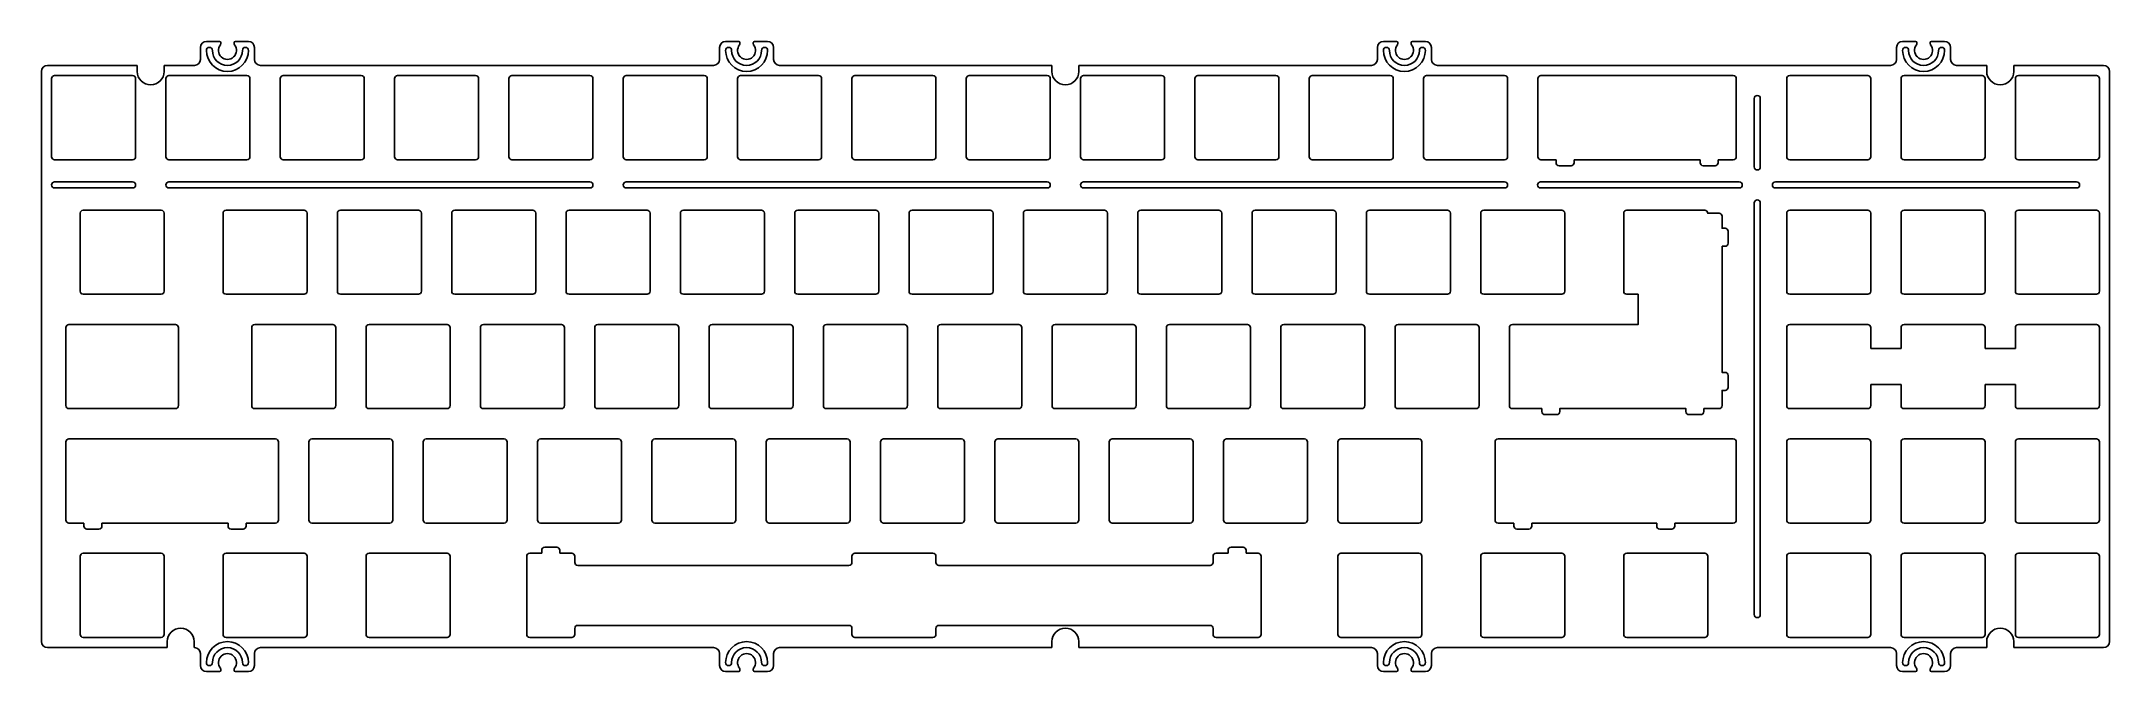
# Model space of a CAD drawing. Header units: millimetres. Extents: x 2421 to 2766, y 1745 to 1850.
import ezdxf

# ---------------------------------------------------------------- set-up
doc = ezdxf.new("R2010")
doc.units = ezdxf.units.MM

msp = doc.modelspace()

# ---------------------------------------------------------------- linework, layer by layer
for p, q in [((2447.9, 1849.17), (2447.9, 1847.17)), ((2451.08, 1850.17), (2448.9, 1850.17)), ((2449.4, 1849.17), (2449.4, 1849.17)), ((2451.28, 1849.75), (2451.28, 1849.97)), ((2453.52, 1849.75), (2453.52, 1849.97)), ((2453.72, 1850.17), (2455.9, 1850.17)), ((2455.4, 1849.17), (2455.4, 1849.17)), ((2456.9, 1849.17), (2456.9, 1847.17)), ((2534.4, 1849.17), (2534.4, 1847.17)), ((2537.58, 1850.17), (2535.4, 1850.17)), ((2535.9, 1849.17), (2535.9, 1849.17)), ((2537.78, 1849.75), (2537.78, 1849.97)), ((2540.02, 1849.75), (2540.02, 1849.97)), ((2540.22, 1850.17), (2542.4, 1850.17)), ((2541.9, 1849.17), (2541.9, 1849.17)), ((2543.4, 1849.17), (2543.4, 1847.17)), ((2644, 1849.17), (2644, 1847.17)), ((2647.18, 1850.17), (2645, 1850.17)), ((2645.5, 1849.17), (2645.5, 1849.17)), ((2647.38, 1849.75), (2647.38, 1849.97)), ((2649.62, 1849.75), (2649.62, 1849.97)), ((2649.82, 1850.17), (2652, 1850.17)), ((2651.5, 1849.17), (2651.5, 1849.17)), ((2653, 1849.17), (2653, 1847.17)), ((2730.5, 1849.17), (2730.5, 1847.17)), ((2733.68, 1850.17), (2731.5, 1850.17)), ((2732, 1849.17), (2732, 1849.17)), ((2733.88, 1849.75), (2733.88, 1849.97)), ((2736.12, 1849.75), (2736.12, 1849.97)), ((2736.32, 1850.17), (2738.5, 1850.17)), ((2738, 1849.17), (2738, 1849.17)), ((2739.5, 1849.17), (2739.5, 1847.17)), ((2421.4, 1845.17), (2421.4, 1750.22)), ((2422.4, 1846.17), (2437.37, 1846.17)), ((2423.1, 1830.97), (2423.1, 1843.97)), ((2423.6, 1844.47), (2436.6, 1844.47)), ((2437.1, 1843.97), (2437.1, 1830.97)), ((2437.37, 1845.17), (2437.37, 1846.17)), ((2441.87, 1846.17), (2446.9, 1846.17)), ((2441.87, 1845.17), (2441.87, 1846.17)), ((2442.15, 1830.97), (2442.15, 1843.97)), ((2442.65, 1844.47), (2455.65, 1844.47)), ((2456.15, 1843.97), (2456.15, 1830.97)), ((2457.9, 1846.17), (2533.4, 1846.17)), ((2461.2, 1830.97), (2461.2, 1843.97)), ((2461.7, 1844.47), (2474.7, 1844.47)), ((2475.2, 1843.97), (2475.2, 1830.97)), ((2480.25, 1830.97), (2480.25, 1843.97)), ((2480.75, 1844.47), (2493.75, 1844.47)), ((2494.25, 1843.97), (2494.25, 1830.97)), ((2499.3, 1830.97), (2499.3, 1843.97)), ((2499.8, 1844.47), (2512.8, 1844.47)), ((2513.3, 1843.97), (2513.3, 1830.97)), ((2518.35, 1830.97), (2518.35, 1843.97)), ((2518.85, 1844.47), (2531.85, 1844.47)), ((2532.35, 1843.97), (2532.35, 1830.97)), ((2537.4, 1830.97), (2537.4, 1843.97)), ((2537.9, 1844.47), (2550.9, 1844.47)), ((2544.4, 1846.17), (2589.77, 1846.17)), ((2551.4, 1843.97), (2551.4, 1830.97)), ((2556.45, 1830.97), (2556.45, 1843.97)), ((2556.95, 1844.47), (2569.95, 1844.47)), ((2570.45, 1843.97), (2570.45, 1830.97)), ((2575.5, 1830.97), (2575.5, 1843.97)), ((2576, 1844.47), (2589, 1844.47)), ((2589.5, 1843.97), (2589.5, 1830.97)), ((2589.77, 1845.17), (2589.77, 1846.17)), ((2594.27, 1846.17), (2643, 1846.17)), ((2594.27, 1845.17), (2594.27, 1846.17)), ((2594.55, 1830.97), (2594.55, 1843.97)), ((2595.05, 1844.47), (2608.05, 1844.47)), ((2608.55, 1843.97), (2608.55, 1830.97)), ((2613.6, 1830.97), (2613.6, 1843.97)), ((2614.1, 1844.47), (2627.1, 1844.47)), ((2627.6, 1843.97), (2627.6, 1830.97)), ((2632.65, 1830.97), (2632.65, 1843.97)), ((2633.15, 1844.47), (2646.15, 1844.47)), ((2646.65, 1843.97), (2646.65, 1830.97)), ((2651.7, 1830.97), (2651.7, 1843.97)), ((2652.2, 1844.47), (2665.2, 1844.47)), ((2654, 1846.17), (2729.5, 1846.17)), ((2665.7, 1843.97), (2665.7, 1830.97)), ((2670.75, 1830.97), (2670.75, 1843.97)), ((2671.25, 1844.47), (2703.3, 1844.47)), ((2703.8, 1843.97), (2703.8, 1830.97)), ((2712.2, 1830.97), (2712.2, 1843.97)), ((2712.7, 1844.47), (2725.7, 1844.47)), ((2726.2, 1843.97), (2726.2, 1830.97)), ((2731.25, 1830.97), (2731.25, 1843.97)), ((2731.75, 1844.47), (2744.75, 1844.47)), ((2740.5, 1846.17), (2745.52, 1846.17)), ((2745.25, 1843.97), (2745.25, 1830.97)), ((2745.52, 1845.17), (2745.52, 1846.17)), ((2750.02, 1846.17), (2765, 1846.17)), ((2750.02, 1845.17), (2750.02, 1846.17)), ((2750.3, 1830.97), (2750.3, 1843.97)), ((2750.8, 1844.47), (2763.8, 1844.47)), ((2764.3, 1843.97), (2764.3, 1830.97)), ((2766, 1750.22), (2766, 1845.17)), ((2706.8, 1840.67), (2706.8, 1829.27)), ((2707.3, 1841.17), (2707.3, 1841.17)), ((2707.8, 1840.67), (2707.8, 1829.27)), ((2436.6, 1830.47), (2423.6, 1830.47)), ((2455.65, 1830.47), (2442.65, 1830.47)), ((2474.7, 1830.47), (2461.7, 1830.47)), ((2493.75, 1830.47), (2480.75, 1830.47)), ((2512.8, 1830.47), (2499.8, 1830.47)), ((2531.85, 1830.47), (2518.85, 1830.47)), ((2550.9, 1830.47), (2537.9, 1830.47)), ((2569.95, 1830.47), (2556.95, 1830.47)), ((2589, 1830.47), (2576, 1830.47)), ((2608.05, 1830.47), (2595.05, 1830.47)), ((2627.1, 1830.47), (2614.1, 1830.47)), ((2646.15, 1830.47), (2633.15, 1830.47)), ((2665.2, 1830.47), (2652.2, 1830.47)), ((2671.25, 1830.47), (2673.77, 1830.47)), ((2673.77, 1829.97), (2673.77, 1830.47)), ((2676.77, 1830.47), (2676.77, 1829.97)), ((2676.77, 1830.47), (2697.77, 1830.47)), ((2697.77, 1829.97), (2697.77, 1830.47)), ((2700.77, 1830.47), (2703.3, 1830.47)), ((2700.77, 1830.47), (2700.77, 1829.97)), ((2725.7, 1830.47), (2712.7, 1830.47)), ((2744.75, 1830.47), (2731.75, 1830.47)), ((2763.8, 1830.47), (2750.8, 1830.47)), ((2423.6, 1826.77), (2436.6, 1826.77)), ((2442.65, 1826.77), (2512.8, 1826.77)), ((2518.85, 1826.77), (2589, 1826.77)), ((2595.05, 1826.77), (2665.2, 1826.77)), ((2704.3, 1826.77), (2671.2, 1826.77)), ((2676.27, 1829.47), (2674.27, 1829.47)), ((2700.27, 1829.47), (2698.27, 1829.47)), ((2707.3, 1828.77), (2707.3, 1828.77)), ((2760.5, 1826.77), (2710.3, 1826.77)), ((2423.1, 1826.27), (2423.1, 1826.27)), ((2436.6, 1825.77), (2423.6, 1825.77)), ((2437.1, 1826.27), (2437.1, 1826.27)), ((2442.15, 1826.27), (2442.15, 1826.27)), ((2512.8, 1825.77), (2442.65, 1825.77)), ((2513.3, 1826.27), (2513.3, 1826.27)), ((2518.35, 1826.27), (2518.35, 1826.27)), ((2518.85, 1825.77), (2589, 1825.77)), ((2589.5, 1826.27), (2589.5, 1826.27)), ((2594.55, 1826.27), (2594.55, 1826.27)), ((2595.05, 1825.77), (2665.2, 1825.77)), ((2665.7, 1826.27), (2665.7, 1826.27)), ((2670.7, 1826.27), (2670.7, 1826.27)), ((2671.2, 1825.77), (2704.3, 1825.77)), ((2704.8, 1826.27), (2704.8, 1826.27)), ((2706.8, 1754.72), (2706.8, 1823.27)), ((2707.3, 1823.77), (2707.3, 1823.77)), ((2707.8, 1823.27), (2707.8, 1754.72)), ((2709.8, 1826.27), (2709.8, 1826.27)), ((2710.3, 1825.77), (2760.5, 1825.77)), ((2761, 1826.27), (2761, 1826.27)), ((2427.86, 1808.57), (2427.86, 1821.57)), ((2428.36, 1822.07), (2441.36, 1822.07)), ((2441.86, 1821.57), (2441.86, 1808.57)), ((2451.67, 1808.57), (2451.67, 1821.57)), ((2452.17, 1822.07), (2465.17, 1822.07)), ((2465.67, 1821.57), (2465.67, 1808.57)), ((2470.72, 1808.57), (2470.72, 1821.57)), ((2471.22, 1822.07), (2484.22, 1822.07)), ((2484.72, 1821.57), (2484.72, 1808.57)), ((2489.77, 1808.57), (2489.77, 1821.57)), ((2490.27, 1822.07), (2503.27, 1822.07)), ((2503.77, 1821.57), (2503.77, 1808.57)), ((2508.82, 1808.57), (2508.82, 1821.57)), ((2509.32, 1822.07), (2522.32, 1822.07)), ((2522.82, 1821.57), (2522.82, 1808.57)), ((2527.87, 1808.57), (2527.87, 1821.57)), ((2528.37, 1822.07), (2541.37, 1822.07)), ((2541.87, 1821.57), (2541.87, 1808.57)), ((2546.92, 1808.57), (2546.92, 1821.57)), ((2547.42, 1822.07), (2560.42, 1822.07)), ((2560.92, 1821.57), (2560.92, 1808.57)), ((2565.97, 1808.57), (2565.97, 1821.57)), ((2566.47, 1822.07), (2579.47, 1822.07)), ((2579.97, 1821.57), (2579.97, 1808.57)), ((2585.02, 1808.57), (2585.02, 1821.57)), ((2585.52, 1822.07), (2598.52, 1822.07)), ((2599.02, 1821.57), (2599.02, 1808.57)), ((2604.07, 1808.57), (2604.07, 1821.57)), ((2604.57, 1822.07), (2617.57, 1822.07)), ((2618.07, 1821.57), (2618.07, 1808.57)), ((2623.12, 1808.57), (2623.12, 1821.57)), ((2623.62, 1822.07), (2636.62, 1822.07)), ((2637.12, 1821.57), (2637.12, 1808.57)), ((2642.17, 1808.57), (2642.17, 1821.57)), ((2642.67, 1822.07), (2655.67, 1822.07)), ((2656.17, 1821.57), (2656.17, 1808.57)), ((2661.22, 1808.57), (2661.22, 1821.57)), ((2661.72, 1822.07), (2674.72, 1822.07)), ((2675.22, 1821.57), (2675.22, 1808.57)), ((2685.04, 1808.57), (2685.04, 1821.57)), ((2685.54, 1822.07), (2698.54, 1822.07)), ((2699.04, 1821.57), (2699.04, 1821.55)), ((2699.04, 1821.55), (2700.92, 1821.55)), ((2701.42, 1819.05), (2701.42, 1821.05)), ((2712.2, 1808.57), (2712.2, 1821.57)), ((2712.7, 1822.07), (2725.7, 1822.07)), ((2726.2, 1821.57), (2726.2, 1808.57)), ((2731.25, 1808.57), (2731.25, 1821.57)), ((2731.75, 1822.07), (2744.75, 1822.07)), ((2745.25, 1821.57), (2745.25, 1808.57)), ((2750.3, 1808.57), (2750.3, 1821.57)), ((2750.8, 1822.07), (2763.8, 1822.07)), ((2764.3, 1821.57), (2764.3, 1808.57)), ((2701.42, 1819.05), (2701.92, 1819.05)), ((2701.42, 1795.05), (2701.42, 1816.05)), ((2701.92, 1816.05), (2701.42, 1816.05)), ((2702.42, 1818.55), (2702.42, 1816.55)), ((2441.36, 1808.07), (2428.36, 1808.07)), ((2465.17, 1808.07), (2452.17, 1808.07)), ((2484.22, 1808.07), (2471.22, 1808.07)), ((2503.27, 1808.07), (2490.27, 1808.07)), ((2522.32, 1808.07), (2509.32, 1808.07)), ((2541.37, 1808.07), (2528.37, 1808.07)), ((2560.42, 1808.07), (2547.42, 1808.07)), ((2579.47, 1808.07), (2566.47, 1808.07)), ((2598.52, 1808.07), (2585.52, 1808.07)), ((2617.57, 1808.07), (2604.57, 1808.07)), ((2636.62, 1808.07), (2623.62, 1808.07)), ((2655.67, 1808.07), (2642.67, 1808.07)), ((2674.72, 1808.07), (2661.72, 1808.07)), ((2685.54, 1808.07), (2687.42, 1808.07)), ((2687.42, 1803.02), (2687.42, 1808.07)), ((2725.7, 1808.07), (2712.7, 1808.07)), ((2744.75, 1808.07), (2731.75, 1808.07)), ((2763.8, 1808.07), (2750.8, 1808.07)), ((2425.48, 1789.52), (2425.48, 1802.52)), ((2425.98, 1803.02), (2443.74, 1803.02)), ((2444.24, 1802.52), (2444.24, 1789.52)), ((2456.44, 1789.52), (2456.44, 1802.52)), ((2456.94, 1803.02), (2469.94, 1803.02)), ((2470.44, 1802.52), (2470.44, 1789.52)), ((2475.49, 1789.52), (2475.49, 1802.52)), ((2475.99, 1803.02), (2488.99, 1803.02)), ((2489.49, 1802.52), (2489.49, 1789.52)), ((2494.54, 1789.52), (2494.54, 1802.52)), ((2495.04, 1803.02), (2508.04, 1803.02)), ((2508.54, 1802.52), (2508.54, 1789.52)), ((2513.59, 1789.52), (2513.59, 1802.52)), ((2514.09, 1803.02), (2527.09, 1803.02)), ((2527.59, 1802.52), (2527.59, 1789.52)), ((2532.64, 1789.52), (2532.64, 1802.52)), ((2533.14, 1803.02), (2546.14, 1803.02)), ((2546.64, 1802.52), (2546.64, 1789.52)), ((2551.69, 1789.52), (2551.69, 1802.52)), ((2552.19, 1803.02), (2565.19, 1803.02)), ((2565.69, 1802.52), (2565.69, 1789.52)), ((2570.74, 1789.52), (2570.74, 1802.52)), ((2571.24, 1803.02), (2584.24, 1803.02)), ((2584.74, 1802.52), (2584.74, 1789.52)), ((2589.79, 1789.52), (2589.79, 1802.52)), ((2590.29, 1803.02), (2603.29, 1803.02)), ((2603.79, 1802.52), (2603.79, 1789.52)), ((2608.84, 1789.52), (2608.84, 1802.52)), ((2609.34, 1803.02), (2622.34, 1803.02)), ((2622.84, 1802.52), (2622.84, 1789.52)), ((2627.89, 1789.52), (2627.89, 1802.52)), ((2628.39, 1803.02), (2641.39, 1803.02)), ((2641.89, 1802.52), (2641.89, 1789.52)), ((2646.94, 1789.52), (2646.94, 1802.52)), ((2647.44, 1803.02), (2660.44, 1803.02)), ((2660.94, 1802.52), (2660.94, 1789.52)), ((2665.99, 1789.52), (2665.99, 1802.52)), ((2666.49, 1803.02), (2687.42, 1803.02)), ((2712.2, 1789.52), (2712.2, 1802.52)), ((2712.7, 1803.02), (2725.7, 1803.02)), ((2726.2, 1799.02), (2726.2, 1802.52)), ((2731.25, 1802.52), (2731.25, 1799.02)), ((2731.75, 1803.02), (2744.75, 1803.02)), ((2745.25, 1802.52), (2745.25, 1799.02)), ((2750.3, 1802.52), (2750.3, 1799.02)), ((2750.8, 1803.02), (2763.8, 1803.02)), ((2764.3, 1802.52), (2764.3, 1789.52)), ((2726.2, 1799.02), (2731.25, 1799.02)), ((2745.25, 1799.02), (2750.3, 1799.02)), ((2701.42, 1795.05), (2701.92, 1795.05)), ((2701.42, 1789.52), (2701.42, 1792.05)), ((2701.92, 1792.05), (2701.42, 1792.05)), ((2702.42, 1794.55), (2702.42, 1792.55)), ((2726.2, 1793.02), (2726.2, 1789.52)), ((2731.25, 1793.02), (2726.2, 1793.02)), ((2731.25, 1789.52), (2731.25, 1793.02)), ((2745.25, 1793.02), (2745.25, 1789.52)), ((2750.3, 1793.02), (2745.25, 1793.02)), ((2750.3, 1789.52), (2750.3, 1793.02)), ((2443.74, 1789.02), (2425.98, 1789.02)), ((2469.94, 1789.02), (2456.94, 1789.02)), ((2488.99, 1789.02), (2475.99, 1789.02)), ((2508.04, 1789.02), (2495.04, 1789.02)), ((2527.09, 1789.02), (2514.09, 1789.02)), ((2546.14, 1789.02), (2533.14, 1789.02)), ((2565.19, 1789.02), (2552.19, 1789.02)), ((2584.24, 1789.02), (2571.24, 1789.02)), ((2603.29, 1789.02), (2590.29, 1789.02)), ((2622.34, 1789.02), (2609.34, 1789.02)), ((2641.39, 1789.02), (2628.39, 1789.02)), ((2660.44, 1789.02), (2647.44, 1789.02)), ((2666.49, 1789.02), (2671.39, 1789.02)), ((2671.39, 1788.52), (2671.39, 1789.02)), ((2674.39, 1789.02), (2674.39, 1788.52)), ((2674.39, 1789.02), (2695.39, 1789.02)), ((2695.39, 1788.52), (2695.39, 1789.02)), ((2698.39, 1789.02), (2700.92, 1789.02)), ((2698.39, 1789.02), (2698.39, 1788.52)), ((2725.7, 1789.02), (2712.7, 1789.02)), ((2744.75, 1789.02), (2731.75, 1789.02)), ((2763.8, 1789.02), (2750.8, 1789.02)), ((2673.89, 1788.02), (2671.89, 1788.02)), ((2697.89, 1788.02), (2695.89, 1788.02)), ((2425.48, 1770.47), (2425.48, 1783.47)), ((2425.98, 1783.97), (2460.41, 1783.97)), ((2460.91, 1783.47), (2460.91, 1770.47)), ((2465.96, 1770.47), (2465.96, 1783.47)), ((2466.46, 1783.97), (2479.46, 1783.97)), ((2479.96, 1783.47), (2479.96, 1770.47)), ((2485.01, 1770.47), (2485.01, 1783.47)), ((2485.51, 1783.97), (2498.51, 1783.97)), ((2499.01, 1783.47), (2499.01, 1770.47)), ((2504.06, 1770.47), (2504.06, 1783.47)), ((2504.56, 1783.97), (2517.56, 1783.97)), ((2518.06, 1783.47), (2518.06, 1770.47)), ((2523.11, 1770.47), (2523.11, 1783.47)), ((2523.61, 1783.97), (2536.61, 1783.97)), ((2537.11, 1783.47), (2537.11, 1770.47)), ((2542.16, 1770.47), (2542.16, 1783.47)), ((2542.66, 1783.97), (2555.66, 1783.97)), ((2556.16, 1783.47), (2556.16, 1770.47)), ((2561.21, 1770.47), (2561.21, 1783.47)), ((2561.71, 1783.97), (2574.71, 1783.97)), ((2575.21, 1783.47), (2575.21, 1770.47)), ((2580.26, 1770.47), (2580.26, 1783.47)), ((2580.76, 1783.97), (2593.76, 1783.97)), ((2594.26, 1783.47), (2594.26, 1770.47)), ((2599.31, 1770.47), (2599.31, 1783.47)), ((2599.81, 1783.97), (2612.81, 1783.97)), ((2613.31, 1783.47), (2613.31, 1770.47)), ((2618.36, 1770.47), (2618.36, 1783.47)), ((2618.86, 1783.97), (2631.86, 1783.97)), ((2632.36, 1783.47), (2632.36, 1770.47)), ((2637.41, 1770.47), (2637.41, 1783.47)), ((2637.91, 1783.97), (2650.91, 1783.97)), ((2651.41, 1783.47), (2651.41, 1770.47)), ((2663.6, 1770.47), (2663.6, 1783.47)), ((2664.1, 1783.97), (2703.3, 1783.97)), ((2703.8, 1783.47), (2703.8, 1770.47)), ((2712.2, 1770.47), (2712.2, 1783.47)), ((2712.7, 1783.97), (2725.7, 1783.97)), ((2726.2, 1783.47), (2726.2, 1770.47)), ((2731.25, 1770.47), (2731.25, 1783.47)), ((2731.75, 1783.97), (2744.75, 1783.97)), ((2745.25, 1783.47), (2745.25, 1770.47)), ((2750.3, 1770.47), (2750.3, 1783.47)), ((2750.8, 1783.97), (2763.8, 1783.97)), ((2764.3, 1783.47), (2764.3, 1770.47)), ((2425.98, 1769.97), (2428.5, 1769.97)), ((2428.5, 1769.47), (2428.5, 1769.97)), ((2431, 1768.97), (2429, 1768.97)), ((2431.5, 1769.97), (2431.5, 1769.47)), ((2431.5, 1769.97), (2452.5, 1769.97)), ((2452.5, 1769.47), (2452.5, 1769.97)), ((2455, 1768.97), (2453, 1768.97)), ((2455.5, 1769.97), (2460.41, 1769.97)), ((2455.5, 1769.97), (2455.5, 1769.47)), ((2479.46, 1769.97), (2466.46, 1769.97)), ((2498.51, 1769.97), (2485.51, 1769.97)), ((2517.56, 1769.97), (2504.56, 1769.97)), ((2536.61, 1769.97), (2523.61, 1769.97)), ((2555.66, 1769.97), (2542.66, 1769.97)), ((2574.71, 1769.97), (2561.71, 1769.97)), ((2593.76, 1769.97), (2580.76, 1769.97)), ((2612.81, 1769.97), (2599.81, 1769.97)), ((2631.86, 1769.97), (2618.86, 1769.97)), ((2650.91, 1769.97), (2637.91, 1769.97)), ((2666.73, 1769.97), (2664.1, 1769.97)), ((2666.73, 1769.47), (2666.73, 1769.97)), ((2669.23, 1768.97), (2667.23, 1768.97)), ((2669.73, 1769.97), (2669.73, 1769.47)), ((2669.73, 1769.97), (2690.53, 1769.97)), ((2690.53, 1769.47), (2690.53, 1769.97)), ((2693.03, 1768.97), (2691.03, 1768.97)), ((2703.3, 1769.97), (2693.53, 1769.97)), ((2693.53, 1769.97), (2693.53, 1769.47)), ((2725.7, 1769.97), (2712.7, 1769.97)), ((2744.75, 1769.97), (2731.75, 1769.97)), ((2763.8, 1769.97), (2750.8, 1769.97)), ((2427.86, 1751.42), (2427.86, 1764.42)), ((2428.36, 1764.92), (2441.36, 1764.92)), ((2441.86, 1764.42), (2441.86, 1751.42)), ((2451.67, 1751.42), (2451.67, 1764.42)), ((2452.17, 1764.92), (2465.17, 1764.92)), ((2465.67, 1764.42), (2465.67, 1751.42)), ((2475.49, 1751.42), (2475.49, 1764.42)), ((2475.99, 1764.92), (2488.99, 1764.92)), ((2489.49, 1764.42), (2489.49, 1751.42)), ((2502.27, 1764.42), (2502.27, 1751.42)), ((2502.77, 1764.92), (2504.77, 1764.92)), ((2504.77, 1765.42), (2504.77, 1764.92)), ((2507.27, 1765.92), (2505.27, 1765.92)), ((2507.77, 1764.92), (2507.77, 1765.42)), ((2509.77, 1764.92), (2507.77, 1764.92)), ((2510.27, 1764.42), (2510.27, 1763.42)), ((2556.45, 1763.42), (2556.45, 1764.42)), ((2556.95, 1764.92), (2569.95, 1764.92)), ((2570.45, 1763.42), (2570.45, 1764.42)), ((2616.62, 1763.42), (2616.62, 1764.42)), ((2617.12, 1764.92), (2619.12, 1764.92)), ((2619.12, 1764.92), (2619.12, 1765.42)), ((2619.62, 1765.92), (2621.62, 1765.92)), ((2622.12, 1765.42), (2622.12, 1764.92)), ((2624.12, 1764.92), (2622.12, 1764.92)), ((2624.62, 1764.42), (2624.62, 1751.42)), ((2637.41, 1751.42), (2637.41, 1764.42)), ((2637.91, 1764.92), (2650.91, 1764.92)), ((2651.41, 1764.42), (2651.41, 1751.42)), ((2661.22, 1751.42), (2661.22, 1764.42)), ((2661.72, 1764.92), (2674.72, 1764.92)), ((2675.22, 1764.42), (2675.22, 1751.42)), ((2685.04, 1751.42), (2685.04, 1764.42)), ((2685.54, 1764.92), (2698.54, 1764.92)), ((2699.04, 1764.42), (2699.04, 1751.42)), ((2712.2, 1751.42), (2712.2, 1764.42)), ((2712.7, 1764.92), (2725.7, 1764.92)), ((2726.2, 1764.42), (2726.2, 1751.42)), ((2731.25, 1751.42), (2731.25, 1764.42)), ((2731.75, 1764.92), (2744.75, 1764.92)), ((2745.25, 1764.42), (2745.25, 1751.42)), ((2750.3, 1751.42), (2750.3, 1764.42)), ((2750.8, 1764.92), (2763.8, 1764.92)), ((2764.3, 1764.42), (2764.3, 1751.42)), ((2510.77, 1762.92), (2555.95, 1762.92)), ((2616.12, 1762.92), (2570.95, 1762.92)), ((2707.3, 1754.22), (2707.3, 1754.22)), ((2441.36, 1750.92), (2428.36, 1750.92)), ((2465.17, 1750.92), (2452.17, 1750.92)), ((2488.99, 1750.92), (2475.99, 1750.92)), ((2509.77, 1750.92), (2502.77, 1750.92)), ((2510.27, 1751.42), (2510.27, 1752.42)), ((2555.95, 1752.92), (2510.77, 1752.92)), ((2556.45, 1751.42), (2556.45, 1752.42)), ((2569.95, 1750.92), (2556.95, 1750.92)), ((2570.45, 1751.42), (2570.45, 1752.42)), ((2570.95, 1752.92), (2616.12, 1752.92)), ((2616.62, 1751.42), (2616.62, 1752.42)), ((2617.12, 1750.92), (2624.12, 1750.92)), ((2650.91, 1750.92), (2637.91, 1750.92)), ((2674.72, 1750.92), (2661.72, 1750.92)), ((2698.54, 1750.92), (2685.54, 1750.92)), ((2725.7, 1750.92), (2712.7, 1750.92)), ((2744.75, 1750.92), (2731.75, 1750.92)), ((2763.8, 1750.92), (2750.8, 1750.92)), ((2422.4, 1749.22), (2442.37, 1749.22)), ((2442.37, 1750.22), (2442.37, 1749.22)), ((2446.87, 1750.22), (2446.87, 1749.22)), ((2446.87, 1749.22), (2446.9, 1749.22)), ((2447.9, 1746.22), (2447.9, 1748.22)), ((2456.9, 1746.22), (2456.9, 1748.22)), ((2457.9, 1749.22), (2533.4, 1749.22)), ((2534.4, 1746.22), (2534.4, 1748.22)), ((2543.4, 1746.22), (2543.4, 1748.22)), ((2544.4, 1749.22), (2589.77, 1749.22)), ((2589.77, 1750.22), (2589.77, 1749.22)), ((2594.27, 1750.22), (2594.27, 1749.22)), ((2594.27, 1749.22), (2643, 1749.22)), ((2644, 1746.22), (2644, 1748.22)), ((2653, 1746.22), (2653, 1748.22)), ((2654, 1749.22), (2729.5, 1749.22)), ((2730.5, 1746.22), (2730.5, 1748.22)), ((2739.5, 1746.22), (2739.5, 1748.22)), ((2740.5, 1749.22), (2745.52, 1749.22)), ((2745.52, 1750.22), (2745.52, 1749.22)), ((2750.02, 1750.22), (2750.02, 1749.22)), ((2765, 1749.22), (2750.02, 1749.22)), ((2451.08, 1745.22), (2448.9, 1745.22)), ((2449.4, 1746.22), (2449.4, 1746.22)), ((2451.28, 1745.65), (2451.28, 1745.42)), ((2453.52, 1745.65), (2453.52, 1745.42)), ((2453.72, 1745.22), (2455.9, 1745.22)), ((2455.4, 1746.22), (2455.4, 1746.22)), ((2537.58, 1745.22), (2535.4, 1745.22)), ((2535.9, 1746.22), (2535.9, 1746.22)), ((2537.78, 1745.65), (2537.78, 1745.42)), ((2540.02, 1745.65), (2540.02, 1745.42)), ((2540.22, 1745.22), (2542.4, 1745.22)), ((2541.9, 1746.22), (2541.9, 1746.22)), ((2647.18, 1745.22), (2645, 1745.22)), ((2645.5, 1746.22), (2645.5, 1746.22)), ((2647.38, 1745.65), (2647.38, 1745.42)), ((2649.62, 1745.65), (2649.62, 1745.42)), ((2649.82, 1745.22), (2652, 1745.22)), ((2651.5, 1746.22), (2651.5, 1746.22)), ((2733.68, 1745.22), (2731.5, 1745.22)), ((2732, 1746.22), (2732, 1746.22)), ((2733.88, 1745.65), (2733.88, 1745.42)), ((2736.12, 1745.65), (2736.12, 1745.42)), ((2736.32, 1745.22), (2738.5, 1745.22)), ((2738, 1746.22), (2738, 1746.22))]:
    msp.add_line(p, q)
msp.add_lwpolyline([(2701.42, 1816.05), (2701.92, 1816.05, 0.414214), (2702.42, 1816.55), (2702.42, 1818.55, 0.414214), (2701.92, 1819.05), (2701.42, 1819.05), (2701.42, 1821.05, 0.414214), (2700.92, 1821.55), (2699.04, 1821.55, 0.428941), (2698.54, 1822.07), (2685.54, 1822.07, 0.414214), (2685.04, 1821.57), (2685.04, 1808.57, 0.414214), (2685.54, 1808.07), (2687.42, 1808.07), (2687.42, 1803.02), (2666.49, 1803.02, 0.414214), (2665.99, 1802.52), (2665.99, 1789.52, 0.414255), (2666.49, 1789.02), (2671.39, 1789.02), (2671.39, 1788.52, 0.414214), (2671.89, 1788.02), (2673.89, 1788.02, 0.414214), (2674.39, 1788.52), (2674.39, 1789.02), (2695.39, 1789.02), (2695.39, 1788.52, 0.414214), (2695.89, 1788.02), (2697.89, 1788.02, 0.414214), (2698.39, 1788.52), (2698.39, 1789.02), (2700.92, 1789.02, 0.414214), (2701.42, 1789.52), (2701.42, 1792.05), (2701.92, 1792.05, 0.414214), (2702.42, 1792.55), (2702.42, 1794.55, 0.414214), (2701.92, 1795.05), (2701.42, 1795.05)], format="xyb", close=True)
for centre, radius, start, end in [((2446.9, 1847.17), 1, 270, 0), ((2448.9, 1849.17), 1, 90, 180), ((2449.4, 1848.67), 0.5, 90, 180), ((2452.4, 1848.67), 3.5, 180, 0), ((2449.4, 1848.67), 0.5, 0, 90), ((2452.4, 1848.67), 2.5, 180, 360), ((2452.4, 1848.67), 1.5, 140.8335, 39.1665), ((2451.08, 1849.97), 0.2, 0, 90), ((2451.08, 1849.75), 0.2, 320.8335, 0), ((2453.72, 1849.97), 0.2, 90, 180), ((2453.72, 1849.75), 0.2, 180, 219.1665), ((2455.4, 1848.67), 0.5, 90, 180), ((2455.4, 1848.67), 0.5, 0, 90), ((2455.9, 1849.17), 1, 0, 90), ((2457.9, 1847.17), 1, 180, 270), ((2533.4, 1847.17), 1, 270, 0), ((2535.4, 1849.17), 1, 90, 180), ((2535.9, 1848.67), 0.5, 90, 180), ((2538.9, 1848.67), 3.5, 180, 0), ((2535.9, 1848.67), 0.5, 0, 90), ((2538.9, 1848.67), 2.5, 180, 360), ((2538.9, 1848.67), 1.5, 140.8335, 39.1665), ((2537.58, 1849.97), 0.2, 0, 90), ((2537.58, 1849.75), 0.2, 320.8335, 0), ((2540.22, 1849.97), 0.2, 90, 180), ((2540.22, 1849.75), 0.2, 180, 219.1665), ((2541.9, 1848.67), 0.5, 90, 180), ((2541.9, 1848.67), 0.5, 0, 90), ((2542.4, 1849.17), 1, 0, 90), ((2544.4, 1847.17), 1, 180, 270), ((2643, 1847.17), 1, 270, 0), ((2645, 1849.17), 1, 90, 180), ((2645.5, 1848.67), 0.5, 90, 180), ((2648.5, 1848.67), 3.5, 180, 0), ((2645.5, 1848.67), 0.5, 0, 90), ((2648.5, 1848.67), 2.5, 180, 360), ((2648.5, 1848.67), 1.5, 140.8335, 39.1665), ((2647.18, 1849.97), 0.2, 0, 90), ((2647.18, 1849.75), 0.2, 320.8335, 0), ((2649.82, 1849.97), 0.2, 90, 180), ((2649.82, 1849.75), 0.2, 180, 219.1665), ((2651.5, 1848.67), 0.5, 90, 180), ((2651.5, 1848.67), 0.5, 0, 90), ((2652, 1849.17), 1, 0, 90), ((2654, 1847.17), 1, 180, 270), ((2729.5, 1847.17), 1, 270, 0), ((2731.5, 1849.17), 1, 90, 180), ((2732, 1848.67), 0.5, 90, 180), ((2735, 1848.67), 3.5, 180, 0), ((2732, 1848.67), 0.5, 0, 90), ((2735, 1848.67), 2.5, 180, 360), ((2735, 1848.67), 1.5, 140.8335, 39.1665), ((2733.68, 1849.97), 0.2, 0, 90), ((2733.68, 1849.75), 0.2, 320.8335, 0), ((2736.32, 1849.97), 0.2, 90, 180), ((2736.32, 1849.75), 0.2, 180, 219.1665), ((2738, 1848.67), 0.5, 90, 180), ((2738, 1848.67), 0.5, 0, 90), ((2738.5, 1849.17), 1, 0, 90), ((2740.5, 1847.17), 1, 180, 270), ((2422.4, 1845.17), 1, 90, 180), ((2423.6, 1843.97), 0.5, 90, 180), ((2436.6, 1843.97), 0.5, 0, 90), ((2439.62, 1845.17), 2.25, 180, 360), ((2442.65, 1843.97), 0.5, 90, 180), ((2455.65, 1843.97), 0.5, 0, 90), ((2461.7, 1843.97), 0.5, 90, 180), ((2474.7, 1843.97), 0.5, 0, 90), ((2480.75, 1843.97), 0.5, 90, 180), ((2493.75, 1843.97), 0.5, 0, 90), ((2499.8, 1843.97), 0.5, 90, 180), ((2512.8, 1843.97), 0.5, 0, 90), ((2518.85, 1843.97), 0.5, 90, 180), ((2531.85, 1843.97), 0.5, 0, 90), ((2537.9, 1843.97), 0.5, 90, 180), ((2550.9, 1843.97), 0.5, 0, 90), ((2556.95, 1843.97), 0.5, 90, 180), ((2569.95, 1843.97), 0.5, 0, 90), ((2576, 1843.97), 0.5, 90, 180), ((2589, 1843.97), 0.5, 0, 90), ((2592.02, 1845.17), 2.25, 180, 360), ((2595.05, 1843.97), 0.5, 90, 180), ((2608.05, 1843.97), 0.5, 0, 90), ((2614.1, 1843.97), 0.5, 90, 180), ((2627.1, 1843.97), 0.5, 0, 90), ((2633.15, 1843.97), 0.5, 90, 180), ((2646.15, 1843.97), 0.5, 0, 90), ((2652.2, 1843.97), 0.5, 90, 180), ((2665.2, 1843.97), 0.5, 0, 90), ((2671.25, 1843.97), 0.5, 90, 180), ((2703.3, 1843.97), 0.5, 0, 90), ((2712.7, 1843.97), 0.5, 90, 180), ((2725.7, 1843.97), 0.5, 0, 90), ((2731.75, 1843.97), 0.5, 90, 180), ((2744.75, 1843.97), 0.5, 0, 90), ((2747.77, 1845.17), 2.25, 180, 360), ((2750.8, 1843.97), 0.5, 90, 180), ((2763.8, 1843.97), 0.5, 0, 90), ((2765, 1845.17), 1, 0, 90), ((2707.3, 1840.67), 0.5, 90, 180), ((2707.3, 1840.67), 0.5, 0, 90), ((2423.6, 1830.97), 0.5, 180, 270), ((2436.6, 1830.97), 0.5, 270, 0), ((2442.65, 1830.97), 0.5, 180, 270), ((2455.65, 1830.97), 0.5, 270, 0), ((2461.7, 1830.97), 0.5, 180, 270), ((2474.7, 1830.97), 0.5, 270, 0), ((2480.75, 1830.97), 0.5, 180, 270), ((2493.75, 1830.97), 0.5, 270, 0), ((2499.8, 1830.97), 0.5, 180, 270), ((2512.8, 1830.97), 0.5, 270, 0), ((2518.85, 1830.97), 0.5, 180, 270), ((2531.85, 1830.97), 0.5, 270, 0), ((2537.9, 1830.97), 0.5, 180, 270), ((2550.9, 1830.97), 0.5, 270, 0), ((2556.95, 1830.97), 0.5, 180, 270), ((2569.95, 1830.97), 0.5, 270, 0), ((2576, 1830.97), 0.5, 180, 270), ((2589, 1830.97), 0.5, 270, 0), ((2595.05, 1830.97), 0.5, 180, 270), ((2608.05, 1830.97), 0.5, 270, 0), ((2614.1, 1830.97), 0.5, 180, 270), ((2627.1, 1830.97), 0.5, 270, 0), ((2633.15, 1830.97), 0.5, 180, 270), ((2646.15, 1830.97), 0.5, 270, 0), ((2652.2, 1830.97), 0.5, 180, 270), ((2665.2, 1830.97), 0.5, 270, 0), ((2671.25, 1830.97), 0.5, 180, 270), ((2674.27, 1829.97), 0.5, 180, 270), ((2676.27, 1829.97), 0.5, 270, 0), ((2698.27, 1829.97), 0.5, 180, 270), ((2700.27, 1829.97), 0.5, 270, 0), ((2703.3, 1830.97), 0.5, 270, 0), ((2712.7, 1830.97), 0.5, 180, 270), ((2725.7, 1830.97), 0.5, 270, 0), ((2731.75, 1830.97), 0.5, 180, 270), ((2744.75, 1830.97), 0.5, 270, 0), ((2750.8, 1830.97), 0.5, 180, 270), ((2763.8, 1830.97), 0.5, 270, 0), ((2423.6, 1826.27), 0.5, 90, 180), ((2436.6, 1826.27), 0.5, 0, 90), ((2442.65, 1826.27), 0.5, 90, 180), ((2512.8, 1826.27), 0.5, 0, 90), ((2518.85, 1826.27), 0.5, 90, 180), ((2589, 1826.27), 0.5, 0, 90), ((2595.05, 1826.27), 0.5, 90, 180), ((2665.2, 1826.27), 0.5, 0, 90), ((2671.2, 1826.27), 0.5, 90, 180), ((2704.3, 1826.27), 0.5, 0, 90), ((2707.3, 1829.27), 0.5, 180, 270), ((2707.3, 1829.27), 0.5, 270, 0), ((2710.3, 1826.27), 0.5, 90, 180), ((2760.5, 1826.27), 0.5, 0, 90), ((2423.6, 1826.27), 0.5, 180, 270), ((2436.6, 1826.27), 0.5, 270, 0), ((2442.65, 1826.27), 0.5, 180, 270), ((2512.8, 1826.27), 0.5, 270, 0), ((2518.85, 1826.27), 0.5, 180, 270), ((2589, 1826.27), 0.5, 270, 0), ((2595.05, 1826.27), 0.5, 180, 270), ((2665.2, 1826.27), 0.5, 270, 0), ((2671.2, 1826.27), 0.5, 180, 270), ((2704.3, 1826.27), 0.5, 270, 0), ((2707.3, 1823.27), 0.5, 90, 180), ((2707.3, 1823.27), 0.5, 0, 90), ((2710.3, 1826.27), 0.5, 180, 270), ((2760.5, 1826.27), 0.5, 270, 0), ((2428.36, 1821.57), 0.5, 90, 180), ((2441.36, 1821.57), 0.5, 0, 90), ((2452.17, 1821.57), 0.5, 90, 180), ((2465.17, 1821.57), 0.5, 0, 90), ((2471.22, 1821.57), 0.5, 90, 180), ((2484.22, 1821.57), 0.5, 0, 90), ((2490.27, 1821.57), 0.5, 90, 180), ((2503.27, 1821.57), 0.5, 0, 90), ((2509.32, 1821.57), 0.5, 90, 180), ((2522.32, 1821.57), 0.5, 0, 90), ((2528.37, 1821.57), 0.5, 90, 180), ((2541.37, 1821.57), 0.5, 0, 90), ((2547.42, 1821.57), 0.5, 90, 180), ((2560.42, 1821.57), 0.5, 0, 90), ((2566.47, 1821.57), 0.5, 90, 180), ((2579.47, 1821.57), 0.5, 0, 90), ((2585.52, 1821.57), 0.5, 90, 180), ((2598.52, 1821.57), 0.5, 0, 90), ((2604.57, 1821.57), 0.5, 90, 180), ((2617.57, 1821.57), 0.5, 0, 90), ((2623.62, 1821.57), 0.5, 90, 180), ((2636.62, 1821.57), 0.5, 0, 90), ((2642.67, 1821.57), 0.5, 90, 180), ((2655.67, 1821.57), 0.5, 0, 90), ((2661.72, 1821.57), 0.5, 90, 180), ((2674.72, 1821.57), 0.5, 0, 90), ((2685.54, 1821.57), 0.5, 90, 180), ((2698.54, 1821.57), 0.5, 0, 90), ((2700.92, 1821.05), 0.5, 0, 90), ((2712.7, 1821.57), 0.5, 90, 180), ((2725.7, 1821.57), 0.5, 0, 90), ((2731.75, 1821.57), 0.5, 90, 180), ((2744.75, 1821.57), 0.5, 0, 90), ((2750.8, 1821.57), 0.5, 90, 180), ((2763.8, 1821.57), 0.5, 0, 90), ((2701.92, 1818.55), 0.5, 0, 90), ((2701.92, 1816.55), 0.5, 270, 0), ((2428.36, 1808.57), 0.5, 180, 270), ((2441.36, 1808.57), 0.5, 270, 0), ((2452.17, 1808.57), 0.5, 180, 270), ((2465.17, 1808.57), 0.5, 270, 0), ((2471.22, 1808.57), 0.5, 180, 270), ((2484.22, 1808.57), 0.5, 270, 0), ((2490.27, 1808.57), 0.5, 180, 270), ((2503.27, 1808.57), 0.5, 270, 0), ((2509.32, 1808.57), 0.5, 180, 270), ((2522.32, 1808.57), 0.5, 270, 0), ((2528.37, 1808.57), 0.5, 180, 270), ((2541.37, 1808.57), 0.5, 270, 0), ((2547.42, 1808.57), 0.5, 180, 270), ((2560.42, 1808.57), 0.5, 270, 0), ((2566.47, 1808.57), 0.5, 180, 270), ((2579.47, 1808.57), 0.5, 270, 0), ((2585.52, 1808.57), 0.5, 180, 270), ((2598.52, 1808.57), 0.5, 270, 0), ((2604.57, 1808.57), 0.5, 180, 270), ((2617.57, 1808.57), 0.5, 270, 0), ((2623.62, 1808.57), 0.5, 180, 270), ((2636.62, 1808.57), 0.5, 270, 0), ((2642.67, 1808.57), 0.5, 180, 270), ((2655.67, 1808.57), 0.5, 270, 0), ((2661.72, 1808.57), 0.5, 180, 270), ((2674.72, 1808.57), 0.5, 270, 0), ((2685.54, 1808.57), 0.5, 180, 270), ((2712.7, 1808.57), 0.5, 180, 270), ((2725.7, 1808.57), 0.5, 270, 0), ((2731.75, 1808.57), 0.5, 180, 270), ((2744.75, 1808.57), 0.5, 270, 0), ((2750.8, 1808.57), 0.5, 180, 270), ((2763.8, 1808.57), 0.5, 270, 0), ((2425.98, 1802.52), 0.5, 90, 180), ((2443.74, 1802.52), 0.5, 0, 90), ((2456.94, 1802.52), 0.5, 90, 180), ((2469.94, 1802.52), 0.5, 0, 90), ((2475.99, 1802.52), 0.5, 90, 180), ((2488.99, 1802.52), 0.5, 0, 90), ((2495.04, 1802.52), 0.5, 90, 180), ((2508.04, 1802.52), 0.5, 0, 90), ((2514.09, 1802.52), 0.5, 90, 180), ((2527.09, 1802.52), 0.5, 0, 90), ((2533.14, 1802.52), 0.5, 90, 180), ((2546.14, 1802.52), 0.5, 0, 90), ((2552.19, 1802.52), 0.5, 90, 180), ((2565.19, 1802.52), 0.5, 0, 90), ((2571.24, 1802.52), 0.5, 90, 180), ((2584.24, 1802.52), 0.5, 0, 90), ((2590.29, 1802.52), 0.5, 90, 180), ((2603.29, 1802.52), 0.5, 0, 90), ((2609.34, 1802.52), 0.5, 90, 180), ((2622.34, 1802.52), 0.5, 0, 90), ((2628.39, 1802.52), 0.5, 90, 180), ((2641.39, 1802.52), 0.5, 0, 90), ((2647.44, 1802.52), 0.5, 90, 180), ((2660.44, 1802.52), 0.5, 0, 90), ((2666.49, 1802.52), 0.5, 90, 180), ((2712.7, 1802.52), 0.5, 90, 180), ((2725.7, 1802.52), 0.5, 0, 90), ((2731.75, 1802.52), 0.5, 90, 180), ((2744.75, 1802.52), 0.5, 0, 90), ((2750.8, 1802.52), 0.5, 90, 180), ((2763.8, 1802.52), 0.5, 0, 90), ((2701.92, 1794.55), 0.5, 0, 90), ((2701.92, 1792.55), 0.5, 270, 0), ((2425.98, 1789.52), 0.5, 180, 270), ((2443.74, 1789.52), 0.5, 270, 0), ((2456.94, 1789.52), 0.5, 180, 270), ((2469.94, 1789.52), 0.5, 270, 0), ((2475.99, 1789.52), 0.5, 180, 270), ((2488.99, 1789.52), 0.5, 270, 0), ((2495.04, 1789.52), 0.5, 180, 270), ((2508.04, 1789.52), 0.5, 270, 0), ((2514.09, 1789.52), 0.5, 180, 270), ((2527.09, 1789.52), 0.5, 270, 0), ((2533.14, 1789.52), 0.5, 180, 270), ((2546.14, 1789.52), 0.5, 270, 0), ((2552.19, 1789.52), 0.5, 180, 270), ((2565.19, 1789.52), 0.5, 270, 0), ((2571.24, 1789.52), 0.5, 180, 270), ((2584.24, 1789.52), 0.5, 270, 0), ((2590.29, 1789.52), 0.5, 180, 270), ((2603.29, 1789.52), 0.5, 270, 0), ((2609.34, 1789.52), 0.5, 180, 270), ((2622.34, 1789.52), 0.5, 270, 0), ((2628.39, 1789.52), 0.5, 180, 270), ((2641.39, 1789.52), 0.5, 270, 0), ((2647.44, 1789.52), 0.5, 180, 270), ((2660.44, 1789.52), 0.5, 270, 0), ((2666.49, 1789.52), 0.5, 180, 270), ((2671.89, 1788.52), 0.5, 180, 270), ((2673.89, 1788.52), 0.5, 270, 0), ((2695.89, 1788.52), 0.5, 180, 270), ((2697.89, 1788.52), 0.5, 270, 0), ((2700.92, 1789.52), 0.5, 270, 0), ((2712.7, 1789.52), 0.5, 180, 270), ((2725.7, 1789.52), 0.5, 270, 0), ((2731.75, 1789.52), 0.5, 180, 270), ((2744.75, 1789.52), 0.5, 270, 0), ((2750.8, 1789.52), 0.5, 180, 270), ((2763.8, 1789.52), 0.5, 270, 0), ((2425.98, 1783.47), 0.5, 90, 180), ((2460.41, 1783.47), 0.5, 0, 90), ((2466.46, 1783.47), 0.5, 90, 180), ((2479.46, 1783.47), 0.5, 0, 90), ((2485.51, 1783.47), 0.5, 90, 180), ((2498.51, 1783.47), 0.5, 0, 90), ((2504.56, 1783.47), 0.5, 90, 180), ((2517.56, 1783.47), 0.5, 0, 90), ((2523.61, 1783.47), 0.5, 90, 180), ((2536.61, 1783.47), 0.5, 0, 90), ((2542.66, 1783.47), 0.5, 90, 180), ((2555.66, 1783.47), 0.5, 0, 90), ((2561.71, 1783.47), 0.5, 90, 180), ((2574.71, 1783.47), 0.5, 0, 90), ((2580.76, 1783.47), 0.5, 90, 180), ((2593.76, 1783.47), 0.5, 0, 90), ((2599.81, 1783.47), 0.5, 90, 180), ((2612.81, 1783.47), 0.5, 0, 90), ((2618.86, 1783.47), 0.5, 90, 180), ((2631.86, 1783.47), 0.5, 0, 90), ((2637.91, 1783.47), 0.5, 90, 180), ((2650.91, 1783.47), 0.5, 0, 90), ((2664.1, 1783.47), 0.5, 90, 180), ((2703.3, 1783.47), 0.5, 0, 90), ((2712.7, 1783.47), 0.5, 90, 180), ((2725.7, 1783.47), 0.5, 0, 90), ((2731.75, 1783.47), 0.5, 90, 180), ((2744.75, 1783.47), 0.5, 0, 90), ((2750.8, 1783.47), 0.5, 90, 180), ((2763.8, 1783.47), 0.5, 0, 90), ((2425.98, 1770.47), 0.5, 180, 270), ((2429, 1769.47), 0.5, 180, 270), ((2431, 1769.47), 0.5, 270, 0), ((2453, 1769.47), 0.5, 180, 270), ((2455, 1769.47), 0.5, 270, 0), ((2460.41, 1770.47), 0.5, 270, 0), ((2466.46, 1770.47), 0.5, 180, 270), ((2479.46, 1770.47), 0.5, 270, 0), ((2485.51, 1770.47), 0.5, 180, 270), ((2498.51, 1770.47), 0.5, 270, 0), ((2504.56, 1770.47), 0.5, 180, 270), ((2517.56, 1770.47), 0.5, 270, 0), ((2523.61, 1770.47), 0.5, 180, 270), ((2536.61, 1770.47), 0.5, 270, 0), ((2542.66, 1770.47), 0.5, 180, 270), ((2555.66, 1770.47), 0.5, 270, 0), ((2561.71, 1770.47), 0.5, 180, 270), ((2574.71, 1770.47), 0.5, 270, 0), ((2580.76, 1770.47), 0.5, 180, 270), ((2593.76, 1770.47), 0.5, 270, 0), ((2599.81, 1770.47), 0.5, 180, 270), ((2612.81, 1770.47), 0.5, 270, 0), ((2618.86, 1770.47), 0.5, 180, 270), ((2631.86, 1770.47), 0.5, 270, 0), ((2637.91, 1770.47), 0.5, 180, 270), ((2650.91, 1770.47), 0.5, 270, 0), ((2664.1, 1770.47), 0.5, 180, 270), ((2667.23, 1769.47), 0.5, 180, 270), ((2669.23, 1769.47), 0.5, 270, 0), ((2691.03, 1769.47), 0.5, 180, 270), ((2693.03, 1769.47), 0.5, 270, 0), ((2703.3, 1770.47), 0.5, 270, 0), ((2712.7, 1770.47), 0.5, 180, 270), ((2725.7, 1770.47), 0.5, 270, 0), ((2731.75, 1770.47), 0.5, 180, 270), ((2744.75, 1770.47), 0.5, 270, 0), ((2750.8, 1770.47), 0.5, 180, 270), ((2763.8, 1770.47), 0.5, 270, 0), ((2428.36, 1764.42), 0.5, 90, 180), ((2441.36, 1764.42), 0.5, 0, 90), ((2452.17, 1764.42), 0.5, 90, 180), ((2465.17, 1764.42), 0.5, 0, 90), ((2475.99, 1764.42), 0.5, 90, 180), ((2488.99, 1764.42), 0.5, 0, 90), ((2502.77, 1764.42), 0.5, 90, 180), ((2505.27, 1765.42), 0.5, 90, 180), ((2507.27, 1765.42), 0.5, 0, 90), ((2509.77, 1764.42), 0.5, 0, 90), ((2556.95, 1764.42), 0.5, 90, 180), ((2569.95, 1764.42), 0.5, 0, 90), ((2617.12, 1764.42), 0.5, 90, 180), ((2619.62, 1765.42), 0.5, 90, 180), ((2621.62, 1765.42), 0.5, 0, 90), ((2624.12, 1764.42), 0.5, 0, 90), ((2637.91, 1764.42), 0.5, 90, 180), ((2650.91, 1764.42), 0.5, 0, 90), ((2661.72, 1764.42), 0.5, 90, 180), ((2674.72, 1764.42), 0.5, 0, 90), ((2685.54, 1764.42), 0.5, 90, 180), ((2698.54, 1764.42), 0.5, 0, 90), ((2712.7, 1764.42), 0.5, 90, 180), ((2725.7, 1764.42), 0.5, 0, 90), ((2731.75, 1764.42), 0.5, 90, 180), ((2744.75, 1764.42), 0.5, 0, 90), ((2750.8, 1764.42), 0.5, 90, 180), ((2763.8, 1764.42), 0.5, 0, 90), ((2510.77, 1763.42), 0.5, 180, 270), ((2555.95, 1763.42), 0.5, 270, 0), ((2570.95, 1763.42), 0.5, 180, 270), ((2616.12, 1763.42), 0.5, 270, 0), ((2707.3, 1754.72), 0.5, 180, 270), ((2707.3, 1754.72), 0.5, 270, 0), ((2428.36, 1751.42), 0.5, 180, 270), ((2441.36, 1751.42), 0.5, 270, 0), ((2444.62, 1750.22), 2.25, 0, 180), ((2452.17, 1751.42), 0.5, 180, 270), ((2465.17, 1751.42), 0.5, 270, 0), ((2475.99, 1751.42), 0.5, 180, 270), ((2488.99, 1751.42), 0.5, 270, 0), ((2502.77, 1751.42), 0.5, 180, 270), ((2509.77, 1751.42), 0.5, 270, 0), ((2510.77, 1752.42), 0.5, 90, 180), ((2555.95, 1752.42), 0.5, 0, 90), ((2556.95, 1751.42), 0.5, 180, 270), ((2569.95, 1751.42), 0.5, 270, 0), ((2570.95, 1752.42), 0.5, 90, 180), ((2592.02, 1750.22), 2.25, 0, 180), ((2616.12, 1752.42), 0.5, 360, 90), ((2617.12, 1751.42), 0.5, 180, 270), ((2624.12, 1751.42), 0.5, 270, 0), ((2637.91, 1751.42), 0.5, 180, 270), ((2650.91, 1751.42), 0.5, 270, 0), ((2661.72, 1751.42), 0.5, 180, 270), ((2674.72, 1751.42), 0.5, 270, 0), ((2685.54, 1751.42), 0.5, 180, 270), ((2698.54, 1751.42), 0.5, 270, 0), ((2712.7, 1751.42), 0.5, 180, 270), ((2725.7, 1751.42), 0.5, 270, 0), ((2731.75, 1751.42), 0.5, 180, 270), ((2744.75, 1751.42), 0.5, 270, 0), ((2747.77, 1750.22), 2.25, 0, 180), ((2750.8, 1751.42), 0.5, 180, 270), ((2763.8, 1751.42), 0.5, 270, 0), ((2422.4, 1750.22), 1, 180, 270), ((2446.9, 1748.22), 1, 0, 90), ((2452.4, 1746.72), 3.5, 0, 180), ((2452.4, 1746.72), 2.5, 0, 180), ((2452.4, 1746.72), 1.5, 320.8335, 219.1665), ((2457.9, 1748.22), 1, 90, 180), ((2533.4, 1748.22), 1, 0, 90), ((2538.9, 1746.72), 3.5, 0, 180), ((2538.9, 1746.72), 2.5, 0, 180), ((2538.9, 1746.72), 1.5, 320.8335, 219.1665), ((2544.4, 1748.22), 1, 90, 180), ((2643, 1748.22), 1, 0, 90), ((2648.5, 1746.72), 3.5, 0, 180), ((2648.5, 1746.72), 2.5, 0, 180), ((2648.5, 1746.72), 1.5, 320.8335, 219.1665), ((2654, 1748.22), 1, 90, 180), ((2729.5, 1748.22), 1, 0, 90), ((2735, 1746.72), 3.5, 0, 180), ((2735, 1746.72), 2.5, 0, 180), ((2735, 1746.72), 1.5, 320.8335, 219.1665), ((2740.5, 1748.22), 1, 90, 180), ((2765, 1750.22), 1, 270, 0), ((2448.9, 1746.22), 1, 180, 270), ((2449.4, 1746.72), 0.5, 180, 270), ((2449.4, 1746.72), 0.5, 270, 360), ((2451.08, 1745.42), 0.2, 270, 0), ((2451.08, 1745.65), 0.2, 0, 39.1665), ((2453.72, 1745.65), 0.2, 140.8335, 180), ((2453.72, 1745.42), 0.2, 180, 270), ((2455.4, 1746.72), 0.5, 180, 270), ((2455.4, 1746.72), 0.5, 270, 360), ((2455.9, 1746.22), 1, 270, 0), ((2535.4, 1746.22), 1, 180, 270), ((2535.9, 1746.72), 0.5, 180, 270), ((2535.9, 1746.72), 0.5, 270, 360), ((2537.58, 1745.42), 0.2, 270, 0), ((2537.58, 1745.65), 0.2, 0, 39.1665), ((2540.22, 1745.65), 0.2, 140.8335, 180), ((2540.22, 1745.42), 0.2, 180, 270), ((2541.9, 1746.72), 0.5, 180, 270), ((2541.9, 1746.72), 0.5, 270, 360), ((2542.4, 1746.22), 1, 270, 0), ((2645, 1746.22), 1, 180, 270), ((2645.5, 1746.72), 0.5, 180, 270), ((2645.5, 1746.72), 0.5, 270, 360), ((2647.18, 1745.42), 0.2, 270, 0), ((2647.18, 1745.65), 0.2, 0, 39.1665), ((2649.82, 1745.65), 0.2, 140.8335, 180), ((2649.82, 1745.42), 0.2, 180, 270), ((2651.5, 1746.72), 0.5, 180, 270), ((2651.5, 1746.72), 0.5, 270, 360), ((2652, 1746.22), 1, 270, 0), ((2731.5, 1746.22), 1, 180, 270), ((2732, 1746.72), 0.5, 180, 270), ((2732, 1746.72), 0.5, 270, 360), ((2733.68, 1745.42), 0.2, 270, 0), ((2733.68, 1745.65), 0.2, 0, 39.1665), ((2736.32, 1745.65), 0.2, 140.8335, 180), ((2736.32, 1745.42), 0.2, 180, 270), ((2738, 1746.72), 0.5, 180, 270), ((2738, 1746.72), 0.5, 270, 360), ((2738.5, 1746.22), 1, 270, 0)]:
    msp.add_arc(centre, radius, start, end)

doc.saveas('drawing.dxf')
